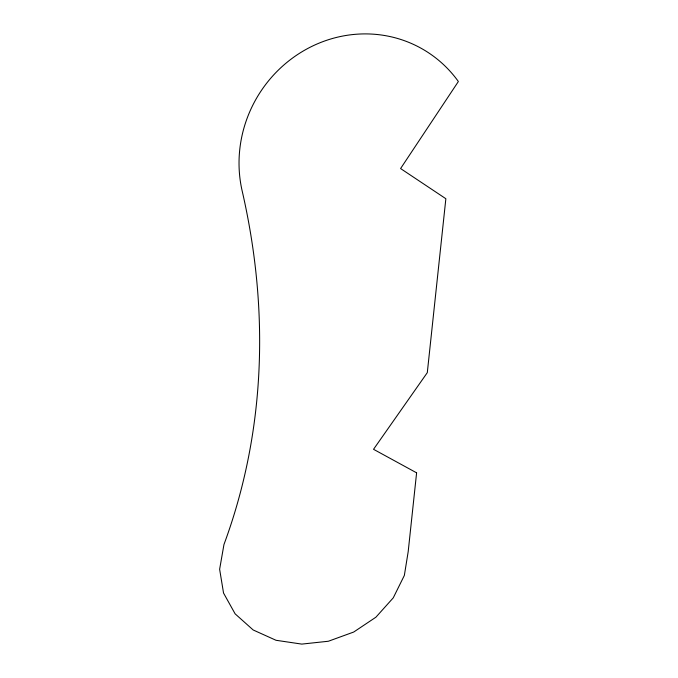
<?xml version="1.0" encoding="UTF-8"?>
<svg xmlns="http://www.w3.org/2000/svg" width="678" height="678" viewBox="0 0 678 678"><rect width="100%" height="100%" fill="white"/><g stroke="black" fill="none" stroke-linecap="round" stroke-linejoin="round"><path stroke-width="1.02" d="M416.606 472.829L408.19 551.646L404.351 575.427L393.257 597.852L375.909 617.2L353.704 632.04L328.355 641.252L301.786 644.1L276.031 640.286L253.165 629.972L235.113 613.827L223.537 593.038L219.63 569.257L223.96 544.519A1028.873 759.216 23.4 0 0 242.351 191.738A125.32 119.167 -58.8 0 1 309.888 47.367A125.32 119.167 -58.8 0 1 458.37 81.513L400.588 168.551L445.861 198.722L427.301 372.646L373.536 449.302L416.606 472.829"/></g></svg>
